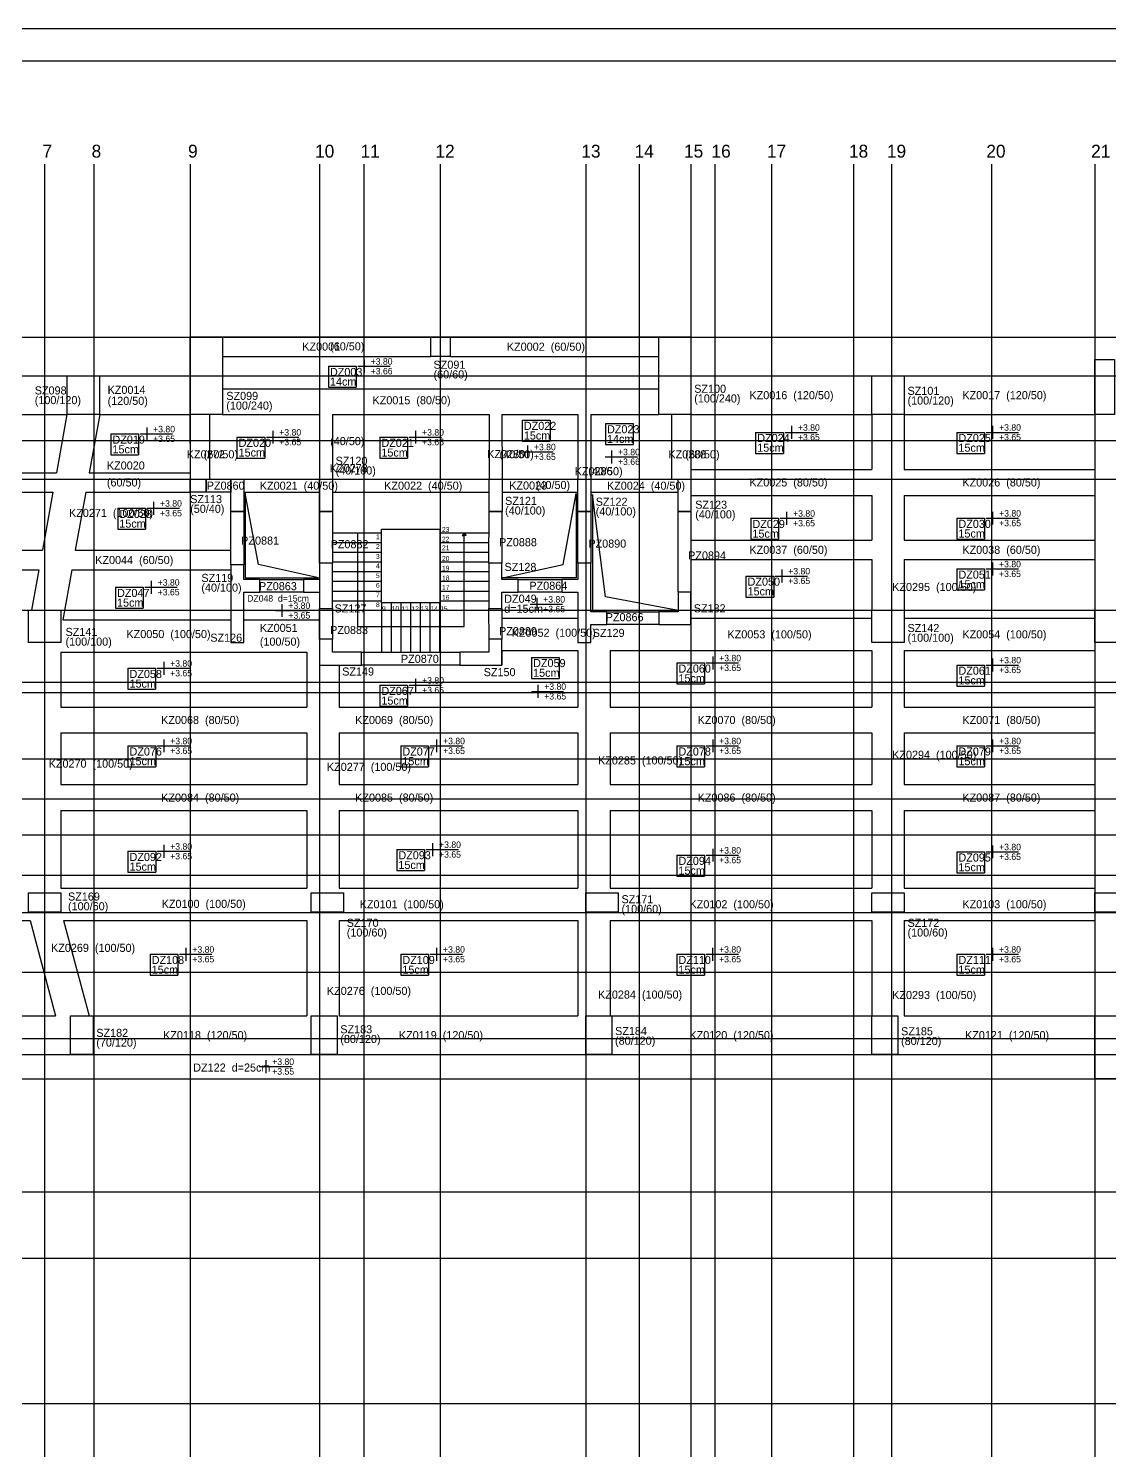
# Model space of a CAD drawing. Header units: millimetres. Extents: x -523454 to -504456, y -75378 to -66578.
# Drawn here: x -519025 to -515679, y -70978 to -66578 of the extents above; entities that cross this region are included whole.
import ezdxf

# ---------------------------------------------------------------- set-up
doc = ezdxf.new("R2010")
doc.units = ezdxf.units.MM
for name, color, linetype in [('KM Aks', 7, 'Continuous'), ('KM Döşeme Markası', 7, 'Continuous'), ('KM Döşeme Şaft', 7, 'Continuous'), ('KM Kesit Simge', 7, 'Continuous'), ('KM Kiriş', 7, 'Continuous'), ('KM Kiriş Markası', 7, 'Continuous'), ('KM Kolon', 7, 'Continuous'), ('KM Kolon Markası', 7, 'Continuous'), ('KM Perde', 7, 'Continuous'), ('KM Perde Markası', 7, 'Continuous'), ('LGP-SLAB2', 7, 'Continuous'), ('REBAR_DET2', 7, 'Continuous'), ('REBAR_DET3', 7, 'Continuous'), ('TABLO', 7, 'Continuous'), ('VM Aks Markası', 7, 'Continuous'), ('VM Kiriş', 7, 'Continuous'), ('VM Merdiven', 7, 'Continuous'), ('VM Merdiven Yazı', 7, 'Continuous')]:
    doc.layers.add(name, color=color, linetype=linetype)

msp = doc.modelspace()

# ---------------------------------------------------------------- linework, layer by layer
at = {"layer": 'KM Aks'}
for p, q in [((-518974.5, -66997.4), (-518974.5, -74152.7)), ((-518822.4, -66997.4), (-518822.4, -74152.7)), ((-518524.5, -66997.4), (-518524.5, -74152.7)), ((-518123.5, -66997.4), (-518123.5, -74152.7)), ((-517987, -66997.4), (-517987, -74152.7)), ((-517751, -66997.4), (-517751, -74152.7)), ((-517299.5, -66997.4), (-517299.5, -74152.7)), ((-517134.5, -66997.4), (-517134.5, -74152.7)), ((-516974.5, -66997.4), (-516974.5, -74152.7)), ((-516901, -66997.4), (-516901, -74152.7)), ((-516725.5, -66997.4), (-516725.5, -74152.7)), ((-516471.5, -66997.4), (-516471.5, -74152.7)), ((-516354.5, -66997.4), (-516354.5, -74152.7)), ((-516044.5, -66997.4), (-516044.5, -74152.7)), ((-515724.5, -66997.4), (-515724.5, -74152.7)), ((-521159.5, -67532.4), (-507288.3, -67532.4)), ((-521159.5, -67652.4), (-507288.3, -67652.4)), ((-521159.5, -67852.4), (-507288.3, -67852.4)), ((-521159.5, -67972.4), (-507288.3, -67972.4)), ((-521159.5, -68377.4), (-507288.3, -68377.4)), ((-521159.5, -68632.4), (-507288.3, -68632.4)), ((-521159.5, -68837.4), (-507288.3, -68837.4)), ((-521159.5, -68961.4), (-507288.3, -68961.4)), ((-521159.5, -69072.4), (-507288.3, -69072.4)), ((-521159.5, -69197.4), (-507288.3, -69197.4)), ((-521159.5, -69312.4), (-507288.3, -69312.4)), ((-521159.5, -69497.4), (-507288.3, -69497.4)), ((-521159.5, -69702.4), (-507288.3, -69702.4)), ((-521159.5, -69752.4), (-507288.3, -69752.4)), ((-521159.5, -69827.4), (-507288.3, -69827.4)), ((-521159.5, -70177.4), (-507288.3, -70177.4)), ((-521159.5, -70382.4), (-507288.3, -70382.4)), ((-521159.5, -70832.4), (-507288.3, -70832.4))]:
    msp.add_line(p, q, dxfattribs=at)
at = {"layer": 'KM Döşeme Şaft'}
for points in [[(-518127.1, -68277.1), (-518313, -68235.9), (-518353.6, -68015.6), (-518353.6, -68277.1)], [(-517558.2, -68277.1), (-517370.3, -68235.8), (-517329.6, -68016.6), (-517329.6, -68277.1)], [(-517019.1, -68377.1), (-517239, -68335.9), (-517279.6, -68019.2), (-517279.6, -68377.1)]]:
    msp.add_lwpolyline(points, close=True, dxfattribs=at)
at = {"layer": 'KM Kesit Simge'}
msp.add_line((-520808.7, -68600.1), (-507720.9, -68600.1), dxfattribs=at)
at = {"layer": 'KM Kiriş'}
for p, q in [((-518424.7, -67532.3), (-517779.6, -67532.3)), ((-517719.6, -67532.3), (-517074.4, -67532.3)), ((-518424.7, -67592.3), (-517779.6, -67592.3)), ((-517719.6, -67592.3), (-517074.4, -67592.3)), ((-519774.5, -67652.3), (-518884.6, -67652.3)), ((-518804.6, -67652.3), (-518524.7, -67652.3)), ((-516974.4, -67652.3), (-516414.6, -67652.3)), ((-516314.6, -67652.3), (-515724.6, -67652.3)), ((-518424.7, -67692.3), (-518083.6, -67692.3)), ((-518123.6, -67692.3), (-517559.4, -67692.3)), ((-517599.4, -67692.3), (-517284.5, -67692.3)), ((-517324.5, -67692.3), (-517074.4, -67692.3)), ((-519774.5, -67772.3), (-518905.4, -67772.3)), ((-518905.4, -67772.3), (-518937.9, -67952.3)), ((-518803.8, -67772.4), (-518836.2, -67952.3)), ((-518804.6, -67772.3), (-518524.7, -67772.3)), ((-518524.7, -67772.4), (-518524.6, -67952.3)), ((-518464.6, -67772.4), (-518464.6, -67972.3)), ((-518424.7, -67772.3), (-518123.6, -67772.3)), ((-518123.6, -67772.3), (-518123.7, -67972.2)), ((-518083.6, -67772.3), (-518083.7, -67972.2)), ((-518083.6, -67772.3), (-517599.4, -67772.3)), ((-517599.4, -67772.3), (-517599.2, -67972.2)), ((-517559.4, -67772.3), (-517324.5, -67772.3)), ((-517559.4, -67772.3), (-517559.2, -67972.2)), ((-517324.5, -67772.3), (-517324.5, -67972.3)), ((-517284.5, -67772.3), (-517074.4, -67772.3)), ((-517284.5, -67772.3), (-517284.5, -67972.3)), ((-517034.5, -67772.4), (-517034.5, -67972.3)), ((-516974.5, -67772.4), (-516974.5, -67942.3)), ((-516974.4, -67772.3), (-516414.6, -67772.3)), ((-516414.6, -67772.4), (-516414.5, -67942.3)), ((-516314.6, -67772.3), (-515724.6, -67772.3)), ((-516314.5, -67772.4), (-516314.5, -67942.3)), ((-515724.6, -67772.4), (-515724.5, -67942.3)), ((-519774.6, -67952.3), (-518937.9, -67952.3)), ((-518836.2, -67952.3), (-518524.6, -67952.3)), ((-518358.6, -67972.3), (-518123.7, -67972.3)), ((-518083.7, -67972.3), (-517599.2, -67972.3)), ((-517559.2, -67972.3), (-517324.5, -67972.3)), ((-517284.5, -67972.3), (-517034.5, -67972.3)), ((-516974.5, -67942.3), (-516414.5, -67942.3)), ((-516314.5, -67942.3), (-515724.5, -67942.3)), ((-519774.6, -68012.3), (-518948.7, -68012.3)), ((-518948.7, -68012.3), (-518981.2, -68192.3)), ((-518847.1, -68012.3), (-518879.6, -68192.3)), ((-518847.1, -68012.3), (-518524.7, -68012.3)), ((-518358.6, -68012.3), (-518123.7, -68012.3)), ((-518083.7, -68012.3), (-517599.2, -68012.3)), ((-517559.2, -68012.3), (-517324.5, -68012.3)), ((-517284.6, -68012.3), (-517014.4, -68012.3)), ((-516974.4, -68022.3), (-516414.5, -68022.3)), ((-516414.5, -68022.3), (-516414.5, -68160.8)), ((-516314.5, -68022.3), (-515724.5, -68022.3)), ((-516314.5, -68022.3), (-516314.5, -68160.8)), ((-515724.5, -68022.3), (-515724.5, -68160.8)), ((-519774.6, -68192.3), (-518981.2, -68192.3)), ((-518879.6, -68192.3), (-518398.6, -68192.3)), ((-516974.5, -68160.8), (-516414.5, -68160.8)), ((-516314.5, -68160.8), (-515724.5, -68160.8)), ((-516974.5, -68220.8), (-516414.5, -68220.8)), ((-516414.5, -68220.8), (-516414.5, -68377.3)), ((-516314.5, -68220.8), (-515724.5, -68220.8)), ((-516314.5, -68220.8), (-516314.5, -68377.3)), ((-515724.5, -68220.8), (-515724.6, -68377.3)), ((-519774.6, -68252.3), (-518992, -68252.3)), ((-518992, -68252.3), (-519014.6, -68377.3)), ((-518890.4, -68252.3), (-518918.4, -68407.3)), ((-518890.4, -68252.3), (-518398.6, -68252.3)), ((-518918.4, -68407.3), (-518398.6, -68407.3)), ((-518358.6, -68407.3), (-518123.6, -68407.3)), ((-517559.4, -68402.3), (-517324.6, -68402.3)), ((-516974.5, -68402.3), (-516414.5, -68402.3)), ((-516314.5, -68402.3), (-515724.6, -68402.3)), ((-518924.6, -68507.3), (-518378.6, -68507.3)), ((-518924.6, -68507.3), (-518924.6, -68677.3)), ((-518378.6, -68507.3), (-518163.6, -68507.3)), ((-518163.6, -68507.3), (-518163.6, -68677.3)), ((-517559.6, -68502.3), (-517324.5, -68502.3)), ((-517559.4, -68502.3), (-517559.4, -68547.3)), ((-517324.5, -68502.3), (-517324.5, -68677.3)), ((-517224.6, -68502.3), (-516414.5, -68502.3)), ((-517224.6, -68502.3), (-517224.6, -68677.3)), ((-516414.5, -68502.3), (-516414.5, -68677.3)), ((-516314.5, -68502.3), (-515724.5, -68502.3)), ((-516314.5, -68502.3), (-516314.5, -68677.3)), ((-515724.5, -68502.3), (-515724.5, -68677.3)), ((-518063.6, -68547.3), (-518063.6, -68677.3)), ((-518924.6, -68677.3), (-518163.6, -68677.3)), ((-518063.6, -68677.3), (-517324.5, -68677.3)), ((-517224.6, -68677.3), (-516414.5, -68677.3)), ((-516314.5, -68677.3), (-515724.5, -68677.3)), ((-518924.6, -68757.3), (-518163.6, -68757.3)), ((-518924.6, -68757.3), (-518924.6, -68917.3)), ((-518163.6, -68757.3), (-518163.6, -68917.3)), ((-518063.6, -68757.3), (-517324.5, -68757.3)), ((-518063.6, -68757.3), (-518063.6, -68917.3)), ((-517324.5, -68757.3), (-517324.5, -68917.3)), ((-517224.6, -68757.3), (-516414.5, -68757.3)), ((-517224.6, -68757.3), (-517224.6, -68917.3)), ((-516414.5, -68757.3), (-516414.5, -68917.3)), ((-516314.5, -68757.3), (-515724.5, -68757.3)), ((-516314.5, -68757.3), (-516314.5, -68917.3)), ((-515724.5, -68757.3), (-515724.5, -68917.3)), ((-518924.6, -68917.3), (-518163.6, -68917.3)), ((-518063.6, -68917.3), (-517324.5, -68917.3)), ((-517224.6, -68917.3), (-516414.5, -68917.3)), ((-516314.5, -68917.3), (-515724.5, -68917.3)), ((-518924.6, -68997.3), (-518163.6, -68997.3)), ((-518924.6, -68997.3), (-518924.6, -69237.3)), ((-518163.6, -68997.3), (-518163.6, -69237.3)), ((-518063.6, -68997.3), (-517324.5, -68997.3)), ((-518063.6, -68997.3), (-518063.6, -69237.3)), ((-517324.5, -68997.3), (-517324.5, -69237.3)), ((-517224.6, -68997.3), (-516414.5, -68997.3)), ((-517224.6, -68997.3), (-517224.6, -69237.3)), ((-516414.5, -68997.3), (-516414.5, -69237.3)), ((-516314.5, -68997.3), (-515724.5, -68997.3)), ((-516314.5, -68997.3), (-516314.5, -69237.3)), ((-515724.5, -68997.3), (-515724.5, -69237.3)), ((-518924.6, -69237.3), (-518163.6, -69237.3)), ((-518063.6, -69237.3), (-517324.5, -69237.3)), ((-517224.6, -69237.3), (-516414.5, -69237.3)), ((-516314.5, -69237.3), (-515724.5, -69237.3)), ((-519774.6, -69337.3), (-519019.6, -69337.3)), ((-519019.6, -69337.3), (-518940.4, -69632.3)), ((-518916.1, -69337.3), (-518163.6, -69337.3)), ((-518916.1, -69337.3), (-518836.9, -69632.3)), ((-518163.6, -69337.3), (-518163.6, -69632.3)), ((-518063.6, -69337.3), (-517324.5, -69337.3)), ((-518063.6, -69337.3), (-518063.6, -69632.3)), ((-517324.5, -69337.3), (-517324.5, -69632.3)), ((-517224.6, -69337.3), (-516414.5, -69337.3)), ((-517224.6, -69337.3), (-517224.6, -69632.3)), ((-516414.5, -69337.3), (-516414.6, -69632.3)), ((-516314.5, -69337.3), (-515724.5, -69337.3)), ((-516314.5, -69337.3), (-516314.5, -69632.3)), ((-515724.5, -69337.3), (-515724.5, -69507.3)), ((-515724.5, -69447.3), (-515724.6, -69632.3)), ((-519774.5, -69632.3), (-518940.4, -69632.3)), ((-518824.6, -69632.3), (-518163.6, -69632.3)), ((-518063.6, -69632.3), (-517324.5, -69632.3)), ((-517219.6, -69632.3), (-516414.6, -69632.3)), ((-516314.5, -69632.3), (-515724.6, -69632.3)), ((-519774.5, -69752.3), (-518894.6, -69752.3)), ((-518824.6, -69752.3), (-518149.6, -69752.3)), ((-518524.6, -69752.3), (-518524.6, -69827.3)), ((-518069.6, -69752.3), (-517299.6, -69752.3)), ((-517219.6, -69752.3), (-516414.6, -69752.3)), ((-516974.5, -69752.3), (-516974.5, -69827.3)), ((-516334.6, -69752.3), (-515724.6, -69752.3)), ((-518524.6, -69827.3), (-516974.5, -69827.3))]:
    msp.add_line(p, q, dxfattribs=at)
at = {"layer": 'KM Kolon'}
for points in [[(-518524.6, -67532.3), (-518424.6, -67532.3), (-518424.6, -67772.3), (-518524.6, -67772.3)], [(-517779.6, -67532.3), (-517719.6, -67532.3), (-517719.6, -67592.3), (-517779.6, -67592.3)], [(-517074.5, -67532.3), (-516974.5, -67532.3), (-516974.5, -67772.3), (-517074.5, -67772.3)], [(-515724.5, -67602.3), (-515664.5, -67602.3), (-515664.5, -67772.3), (-515724.5, -67772.3)], [(-518904.6, -67652.3), (-518804.6, -67652.3), (-518804.6, -67772.3), (-518904.6, -67772.3)], [(-516414.5, -67652.3), (-516314.5, -67652.3), (-516314.5, -67772.3), (-516414.5, -67772.3)], [(-518524.6, -67972.3), (-518474.6, -67972.3), (-518474.6, -68012.3), (-518524.6, -68012.3)], [(-518398.6, -67972.2), (-518358.6, -67972.2), (-518358.6, -68072.2), (-518398.6, -68072.2)], [(-518123.6, -67972.2), (-518083.6, -67972.2), (-518083.6, -68072.2), (-518123.6, -68072.2)], [(-517599.2, -67972.2), (-517559.2, -67972.2), (-517559.2, -68072.2), (-517599.2, -68072.2)], [(-517324.5, -67972.3), (-517284.6, -67972.3), (-517284.6, -68072.3), (-517324.5, -68072.3)], [(-517014.5, -67972.2), (-516974.5, -67972.2), (-516974.5, -68072.2), (-517014.5, -68072.2)], [(-518398.6, -68237.3), (-518398.6, -68477.3), (-518358.6, -68477.3), (-518358.6, -68322.3), (-518308.6, -68322.3), (-518308.6, -68282.3), (-518358.6, -68282.3), (-518358.6, -68237.3)], [(-518173.6, -68282.3), (-518173.6, -68322.3), (-518123.6, -68322.3), (-518123.6, -68372.3), (-518083.6, -68372.3), (-518083.6, -68232.3), (-518123.6, -68232.3), (-518123.6, -68282.3)], [(-517599.6, -68232.3), (-517599.6, -68372.3), (-517559.6, -68372.3), (-517559.6, -68322.3), (-517509.6, -68322.3), (-517509.6, -68282.3), (-517559.6, -68282.3), (-517559.6, -68232.3)], [(-517324.6, -68232.3), (-517324.6, -68282.3), (-517374.6, -68282.3), (-517374.6, -68322.3), (-517324.6, -68322.3), (-517324.6, -68477.3), (-517284.6, -68477.3), (-517284.6, -68422.3), (-517234.6, -68422.3), (-517234.6, -68382.3), (-517284.6, -68382.3), (-517284.6, -68232.3)], [(-516974.5, -68322.3), (-517014.5, -68322.3), (-517014.5, -68382.3), (-517074.5, -68382.3), (-517074.5, -68422.3), (-516974.5, -68422.3)], [(-519024.6, -68377.3), (-518924.6, -68377.3), (-518924.6, -68477.3), (-519024.6, -68477.3)], [(-516414.5, -68377.3), (-516314.5, -68377.3), (-516314.5, -68477.3), (-516414.5, -68477.3)], [(-515724.5, -68377.3), (-515624.5, -68377.3), (-515624.5, -68477.3), (-515724.5, -68477.3)], [(-518123.6, -68467.3), (-518123.6, -68547.3), (-517993.6, -68547.3), (-517993.6, -68507.3), (-518083.6, -68507.3), (-518083.6, -68467.3)], [(-517559.6, -68467.3), (-517599.6, -68467.3), (-517599.6, -68507.3), (-517689.6, -68507.3), (-517689.6, -68547.3), (-517559.6, -68547.3)], [(-519024.6, -69252.3), (-518924.6, -69252.3), (-518924.6, -69312.3), (-519024.6, -69312.3)], [(-518149.6, -69252.3), (-518049.6, -69252.3), (-518049.6, -69312.3), (-518149.6, -69312.3)], [(-517299.5, -69252.3), (-517199.6, -69252.3), (-517199.6, -69312.3), (-517299.5, -69312.3)], [(-516414.5, -69252.3), (-516314.5, -69252.3), (-516314.5, -69312.3), (-516414.5, -69312.3)], [(-515724.5, -69252.3), (-515624.5, -69252.3), (-515624.5, -69312.3), (-515724.5, -69312.3)], [(-518894.6, -69632.3), (-518824.6, -69632.3), (-518824.6, -69752.3), (-518894.6, -69752.3)], [(-518149.6, -69632.3), (-518069.6, -69632.3), (-518069.6, -69752.3), (-518149.6, -69752.3)], [(-517299.5, -69632.3), (-517219.5, -69632.3), (-517219.5, -69752.3), (-517299.5, -69752.3)], [(-516414.5, -69632.3), (-516334.5, -69632.3), (-516334.5, -69752.3), (-516414.5, -69752.3)], [(-515724.5, -69632.3), (-515644.5, -69632.3), (-515644.5, -69827.3), (-515724.5, -69827.3)]]:
    msp.add_lwpolyline(points, close=True, dxfattribs=at)
at = {"layer": 'KM Perde'}
for points in [[(-518474.7, -67972.3), (-518398.6, -67972.3), (-518398.6, -68012.3), (-518474.7, -68012.3)], [(-518358.6, -68072.2), (-518358.6, -68237.3), (-518398.6, -68237.3), (-518398.6, -68072.2)], [(-518083.6, -68072.2), (-518083.6, -68232.3), (-518123.6, -68232.3), (-518123.7, -68072.2)], [(-517559.4, -68072.2), (-517559.6, -68232.3), (-517599.6, -68232.3), (-517599.2, -68072.2)], [(-517284.5, -68072.3), (-517284.6, -68232.3), (-517324.6, -68232.3), (-517324.5, -68072.3)], [(-516974.5, -68072.2), (-516974.5, -68322.3), (-517014.5, -68322.3), (-517014.4, -68072.2)], [(-518308.6, -68282.3), (-518173.6, -68282.3), (-518173.6, -68322.3), (-518308.6, -68322.3)], [(-517509.6, -68282.3), (-517374.6, -68282.3), (-517374.6, -68322.3), (-517509.6, -68322.3)], [(-518083.6, -68372.3), (-518083.6, -68467.3), (-518123.6, -68467.3), (-518123.6, -68372.3)], [(-517559.4, -68372.3), (-517559.4, -68467.3), (-517599.4, -68467.3), (-517599.6, -68372.3)], [(-517234.6, -68382.3), (-517074.5, -68382.3), (-517074.5, -68422.3), (-517234.6, -68422.3)], [(-517993.6, -68507.3), (-517689.6, -68507.3), (-517689.6, -68547.3), (-517993.6, -68547.3)]]:
    msp.add_lwpolyline(points, close=True, dxfattribs=at)
at = {"layer": 'LGP-SLAB2'}
for p, q in [((-518096.6, -67623), (-518010.6, -67623)), ((-518096.6, -67623), (-518096.6, -67688)), ((-518010.6, -67623), (-518010.6, -67688)), ((-518096.6, -67688), (-518010.6, -67688)), ((-517496.7, -67789.7), (-517410.7, -67789.7)), ((-517496.7, -67789.7), (-517496.7, -67854.7)), ((-517410.7, -67789.7), (-517410.7, -67854.7)), ((-517239.4, -67800.2), (-517153.4, -67800.2)), ((-517239.4, -67800.2), (-517239.4, -67865.2)), ((-517153.4, -67800.2), (-517153.4, -67865.2)), ((-518769.6, -67832.3), (-518683.7, -67832.3)), ((-518769.6, -67832.3), (-518769.6, -67897.3)), ((-518683.7, -67832.3), (-518683.7, -67897.3)), ((-518379.3, -67842.3), (-518293.4, -67842.3)), ((-518379.3, -67842.3), (-518379.3, -67907.3)), ((-518293.4, -67842.3), (-518293.4, -67907.3)), ((-517937.5, -67842.3), (-517851.6, -67842.3)), ((-517937.5, -67842.3), (-517937.5, -67907.3)), ((-517851.6, -67842.3), (-517851.6, -67907.3)), ((-516774.5, -67827.3), (-516688.6, -67827.3)), ((-516774.5, -67827.3), (-516774.5, -67892.3)), ((-516688.6, -67827.3), (-516688.6, -67892.3)), ((-516152, -67827.3), (-516066.2, -67827.3)), ((-516152, -67827.3), (-516152, -67892.3)), ((-516066.2, -67827.3), (-516066.2, -67892.3)), ((-517496.7, -67854.7), (-517410.7, -67854.7)), ((-517239.4, -67865.2), (-517153.4, -67865.2)), ((-518769.6, -67897.3), (-518683.7, -67897.3)), ((-518379.3, -67907.3), (-518293.4, -67907.3)), ((-517937.5, -67907.3), (-517851.6, -67907.3)), ((-516774.5, -67892.3), (-516688.6, -67892.3)), ((-516152, -67892.3), (-516066.2, -67892.3)), ((-518748.4, -68062.3), (-518662.4, -68062.3)), ((-518748.4, -68062.3), (-518748.4, -68127.3)), ((-518662.4, -68062.3), (-518662.4, -68127.3)), ((-516789.4, -68093.3), (-516703.5, -68093.3)), ((-516789.4, -68093.3), (-516789.4, -68158.3)), ((-516703.5, -68093.3), (-516703.5, -68158.3)), ((-516152, -68092.9), (-516066.1, -68092.9)), ((-516152, -68092.9), (-516152, -68157.9)), ((-516066.1, -68092.9), (-516066.1, -68157.9)), ((-518748.4, -68127.3), (-518662.4, -68127.3)), ((-516789.4, -68158.3), (-516703.5, -68158.3)), ((-516152, -68157.9), (-516066.1, -68157.9)), ((-516804.4, -68271.8), (-516718.6, -68271.8)), ((-516804.4, -68271.8), (-516804.4, -68336.8)), ((-516718.6, -68271.8), (-516718.6, -68336.8)), ((-516152, -68250), (-516066.3, -68250)), ((-516152, -68250), (-516152, -68315)), ((-516066.3, -68250), (-516066.3, -68315)), ((-518755.5, -68306.7), (-518669.6, -68306.7)), ((-518755.5, -68306.7), (-518755.5, -68371.7)), ((-518669.6, -68306.7), (-518669.6, -68371.7)), ((-516152, -68315), (-516066.3, -68315)), ((-518755.5, -68371.7), (-518669.6, -68371.7)), ((-516804.4, -68336.8), (-516718.6, -68336.8)), ((-517468.1, -68523.7), (-517382.3, -68523.7)), ((-517468.1, -68523.7), (-517468.1, -68588.7)), ((-517382.3, -68523.7), (-517382.3, -68588.7)), ((-517018.3, -68540.7), (-516932.3, -68540.7)), ((-517018.3, -68540.7), (-517018.3, -68605.7)), ((-516932.3, -68540.7), (-516932.3, -68605.7)), ((-516152, -68547.2), (-516066.1, -68547.2)), ((-516152, -68547.2), (-516152, -68612.2)), ((-516066.1, -68547.2), (-516066.1, -68612.2)), ((-518716.8, -68557.3), (-518631, -68557.3)), ((-518716.8, -68557.3), (-518716.8, -68622.3)), ((-518631, -68557.3), (-518631, -68622.3)), ((-517468.1, -68588.7), (-517382.3, -68588.7)), ((-518716.8, -68622.3), (-518631, -68622.3)), ((-517937.5, -68609.8), (-517851.5, -68609.8)), ((-517937.5, -68609.8), (-517937.5, -68674.8)), ((-517851.5, -68609.8), (-517851.5, -68674.8)), ((-517018.3, -68605.7), (-516932.3, -68605.7)), ((-516152, -68612.2), (-516066.1, -68612.2)), ((-517937.5, -68674.8), (-517851.5, -68674.8)), ((-518716.8, -68797.3), (-518630.8, -68797.3)), ((-518716.8, -68797.3), (-518716.8, -68862.3)), ((-518630.8, -68797.3), (-518630.8, -68862.3)), ((-517872.6, -68797.3), (-517786.6, -68797.3)), ((-517872.6, -68797.3), (-517872.6, -68862.3)), ((-517786.6, -68797.3), (-517786.6, -68862.3)), ((-517018.3, -68797.3), (-516932.4, -68797.3)), ((-517018.3, -68797.3), (-517018.3, -68862.3)), ((-516932.4, -68797.3), (-516932.4, -68862.3)), ((-516152, -68797.3), (-516066.1, -68797.3)), ((-516152, -68797.3), (-516152, -68862.3)), ((-516066.1, -68797.3), (-516066.1, -68862.3)), ((-518716.8, -68862.3), (-518630.8, -68862.3)), ((-517872.6, -68862.3), (-517786.6, -68862.3)), ((-517018.3, -68862.3), (-516932.4, -68862.3)), ((-516152, -68862.3), (-516066.1, -68862.3)), ((-518716.8, -69123.6), (-518630.9, -69123.6)), ((-518716.8, -69123.6), (-518716.8, -69188.6)), ((-518630.9, -69123.6), (-518630.9, -69188.6)), ((-517884.9, -69118.2), (-517799, -69118.2)), ((-517884.9, -69118.2), (-517884.9, -69183.2)), ((-517799, -69118.2), (-517799, -69183.2)), ((-517018.3, -69135.6), (-516932.4, -69135.6)), ((-517018.3, -69135.6), (-517018.3, -69200.6)), ((-516932.4, -69135.6), (-516932.4, -69200.6)), ((-516152, -69125.3), (-516066.2, -69125.3)), ((-516152, -69125.3), (-516152, -69190.3)), ((-516066.2, -69125.3), (-516066.2, -69190.3)), ((-518716.8, -69188.6), (-518630.9, -69188.6)), ((-517884.9, -69183.2), (-517799, -69183.2)), ((-517018.3, -69200.6), (-516932.4, -69200.6)), ((-516152, -69190.3), (-516066.2, -69190.3)), ((-518648.2, -69442.3), (-518562.3, -69442.3)), ((-518648.2, -69442.3), (-518648.2, -69507.3)), ((-518562.3, -69442.3), (-518562.3, -69507.3)), ((-517872.6, -69442.3), (-517786.7, -69442.3)), ((-517872.6, -69442.3), (-517872.6, -69507.3)), ((-517786.7, -69442.3), (-517786.7, -69507.3)), ((-517018.3, -69442.3), (-516932.5, -69442.3)), ((-517018.3, -69442.3), (-517018.3, -69507.3)), ((-516932.5, -69442.3), (-516932.5, -69507.3)), ((-516152, -69442.3), (-516066.3, -69442.3)), ((-516152, -69442.3), (-516152, -69507.3)), ((-516066.3, -69442.3), (-516066.3, -69507.3)), ((-518648.2, -69507.3), (-518562.3, -69507.3)), ((-517872.6, -69507.3), (-517786.7, -69507.3)), ((-517018.3, -69507.3), (-516932.5, -69507.3)), ((-516152, -69507.3), (-516066.3, -69507.3))]:
    msp.add_line(p, q, dxfattribs=at)
at = {"layer": 'REBAR_DET2'}
for p, q in [((-518005.6, -67623), (-517905.6, -67623)), ((-517985.6, -67603), (-517985.6, -67643)), ((-518678.7, -67832.3), (-518578.7, -67832.3)), ((-518658.7, -67812.3), (-518658.7, -67852.3)), ((-518288.4, -67842.3), (-518188.4, -67842.3)), ((-518268.4, -67822.3), (-518268.4, -67862.3)), ((-517846.6, -67842.3), (-517746.6, -67842.3)), ((-517826.6, -67822.3), (-517826.6, -67862.3)), ((-516683.6, -67827.3), (-516583.6, -67827.3)), ((-516663.6, -67807.3), (-516663.6, -67847.3)), ((-516061.2, -67827.3), (-515961.2, -67827.3)), ((-516041.2, -67807.3), (-516041.2, -67847.3)), ((-517500.6, -67887.7), (-517400.6, -67887.7)), ((-517480.6, -67867.7), (-517480.6, -67907.7)), ((-517220.3, -67883.2), (-517220.3, -67923.2)), ((-517240.3, -67903.2), (-517140.3, -67903.2)), ((-518657.4, -68062.3), (-518557.4, -68062.3)), ((-518637.4, -68042.3), (-518637.4, -68082.3)), ((-516698.5, -68093.3), (-516598.5, -68093.3)), ((-516678.5, -68073.3), (-516678.5, -68113.3)), ((-516061.1, -68092.9), (-515961.1, -68092.9)), ((-516041.1, -68072.9), (-516041.1, -68112.9)), ((-516041.3, -68230), (-516041.3, -68270)), ((-518644.6, -68286.7), (-518644.6, -68326.7)), ((-516713.6, -68271.8), (-516613.6, -68271.8)), ((-516693.6, -68251.8), (-516693.6, -68291.8)), ((-516061.3, -68250), (-515961.3, -68250)), ((-518664.6, -68306.7), (-518564.6, -68306.7)), ((-518240.2, -68358.6), (-518240.2, -68398.6)), ((-517471.8, -68359.1), (-517371.8, -68359.1)), ((-517451.8, -68339.1), (-517451.8, -68379.1)), ((-518260.2, -68378.6), (-518160.2, -68378.6)), ((-518606, -68537.3), (-518606, -68577.3)), ((-516927.3, -68540.7), (-516827.3, -68540.7)), ((-516907.3, -68520.7), (-516907.3, -68560.7)), ((-516061.1, -68547.2), (-515961.1, -68547.2)), ((-516041.1, -68527.2), (-516041.1, -68567.2)), ((-518626, -68557.3), (-518526, -68557.3)), ((-517826.5, -68589.8), (-517826.5, -68629.8)), ((-517846.5, -68609.8), (-517746.5, -68609.8)), ((-517468.5, -68628.9), (-517368.5, -68628.9)), ((-517448.5, -68608.9), (-517448.5, -68648.9)), ((-518625.8, -68797.3), (-518525.8, -68797.3)), ((-518605.8, -68777.3), (-518605.8, -68817.3)), ((-517781.6, -68797.3), (-517681.6, -68797.3)), ((-517761.6, -68777.3), (-517761.6, -68817.3)), ((-516927.4, -68797.3), (-516827.4, -68797.3)), ((-516907.4, -68777.3), (-516907.4, -68817.3)), ((-516061.1, -68797.3), (-515961.1, -68797.3)), ((-516041.1, -68777.3), (-516041.1, -68817.3)), ((-518625.9, -69123.6), (-518525.9, -69123.6)), ((-518605.9, -69103.6), (-518605.9, -69143.6)), ((-517794, -69118.2), (-517694, -69118.2)), ((-517774, -69098.2), (-517774, -69138.2)), ((-516907.4, -69115.6), (-516907.4, -69155.6)), ((-516041.2, -69105.3), (-516041.2, -69145.3)), ((-516927.4, -69135.6), (-516827.4, -69135.6)), ((-516061.2, -69125.3), (-515961.2, -69125.3)), ((-518537.3, -69422.3), (-518537.3, -69462.3)), ((-517761.7, -69422.3), (-517761.7, -69462.3)), ((-516907.5, -69422.3), (-516907.5, -69462.3)), ((-516041.3, -69422.3), (-516041.3, -69462.3)), ((-518557.3, -69442.3), (-518457.3, -69442.3)), ((-517781.7, -69442.3), (-517681.7, -69442.3)), ((-516927.5, -69442.3), (-516827.5, -69442.3)), ((-516061.3, -69442.3), (-515961.3, -69442.3)), ((-518290.2, -69769.6), (-518290.2, -69809.6)), ((-518310.2, -69789.6), (-518210.2, -69789.6))]:
    msp.add_line(p, q, dxfattribs=at)
at = {"layer": 'TABLO'}
for points in [[(-521453.6, -66577.6), (-504456.1, -66577.6), (-504456.1, -75377.6), (-521453.6, -75377.6)], [(-521353.6, -66677.6), (-504556.1, -66677.6), (-504556.1, -75277.6), (-521353.6, -75277.6)]]:
    msp.add_lwpolyline(points, close=True, dxfattribs=at)
at = {"layer": 'VM Kiriş'}
for p, q in [((-517932.6, -68139.3), (-518083.5, -68139.3)), ((-517600.6, -68139.3), (-517751.5, -68139.3)), ((-517932.6, -68349.3), (-518083.5, -68349.3)), ((-517932.6, -68355.3), (-517932.6, -68507.3)), ((-517752.6, -68355.3), (-517752.6, -68507.3)), ((-517600.6, -68349.3), (-517751.5, -68349.3))]:
    msp.add_line(p, q, dxfattribs=at)
at = {"layer": 'VM Merdiven'}
for p, q in [((-517932.6, -68169.3), (-518083.5, -68169.3)), ((-517932.6, -68199.3), (-518083.5, -68199.3)), ((-517600.6, -68169.3), (-517751.5, -68169.3)), ((-517600.6, -68199.3), (-517751.5, -68199.3)), ((-517932.6, -68229.3), (-518083.5, -68229.3)), ((-517600.6, -68229.3), (-517751.5, -68229.3)), ((-517932.6, -68259.3), (-518083.5, -68259.3)), ((-517600.6, -68259.3), (-517751.5, -68259.3)), ((-517932.6, -68289.3), (-518083.5, -68289.3)), ((-517932.6, -68319.3), (-518083.5, -68319.3)), ((-517600.6, -68289.3), (-517751.5, -68289.3)), ((-517600.6, -68319.3), (-517751.5, -68319.3)), ((-517902.6, -68355.3), (-517902.6, -68507.3)), ((-517872.6, -68355.3), (-517872.6, -68507.3)), ((-517842.6, -68355.3), (-517842.6, -68507.3)), ((-517812.6, -68355.3), (-517812.6, -68507.3)), ((-517782.6, -68355.3), (-517782.6, -68507.3))]:
    msp.add_line(p, q, dxfattribs=at)
for points in [[(-518006.5, -68139.3), (-518006.5, -68428.3), (-517676.5, -68428.3), (-517676, -68139.3)], [(-517676, -68139.3), (-517682.1, -68146.6), (-517676, -68146.6)], [(-517676, -68139.3), (-517670, -68146.6), (-517676, -68146.6)]]:
    msp.add_lwpolyline(points, dxfattribs=at)
msp.add_lwpolyline([(-517932.6, -68127.3), (-517751.5, -68127.3), (-517751.5, -68355.3), (-517932.6, -68355.3)], close=True, dxfattribs=at)

# ---------------------------------------------------------------- texts
at = {"layer": 'KM Döşeme Markası'}
for s, height, p in [('DZ003', 25, (-518091.6, -67653)), ('14cm', 25, (-518091.6, -67683)), ('DZ022', 25, (-517491.7, -67819.7)), ('DZ019', 25, (-518764.6, -67862.3)), ('DZ020', 25, (-518374.3, -67872.3)), ('DZ021', 25, (-517932.5, -67872.3)), ('15cm', 25, (-517491.7, -67849.7)), ('14cm', 25, (-517234.4, -67860.2)), ('DZ023', 25, (-517234.4, -67830.2)), ('DZ024', 25, (-516769.5, -67857.3)), ('DZ025', 25, (-516147, -67857.3)), ('15cm', 25, (-518764.6, -67892.3)), ('15cm', 25, (-518374.3, -67902.3)), ('15cm', 25, (-517932.5, -67902.3)), ('15cm', 25, (-516769.5, -67887.3)), ('15cm', 25, (-516147, -67887.3)), ('DZ028', 25, (-518743.4, -68092.3)), ('15cm', 25, (-518743.4, -68122.3)), ('DZ029', 25, (-516784.4, -68123.3)), ('DZ030', 25, (-516147, -68122.9)), ('15cm', 25, (-516784.4, -68153.3)), ('15cm', 25, (-516147, -68152.9)), ('DZ050', 25, (-516799.4, -68301.8)), ('15cm', 25, (-516147, -68310)), ('DZ051', 25, (-516147, -68280)), ('DZ047', 25, (-518750.5, -68336.7)), ('DZ048  d=15cm', 20, (-518347.7, -68351.1)), ('DZ049', 25, (-517552.4, -68354.6)), ('15cm', 25, (-516799.4, -68331.8)), ('15cm', 25, (-518750.5, -68366.7)), ('d=15cm', 25, (-517552.4, -68385.7)), ('DZ059', 25, (-517463.1, -68553.7)), ('DZ060', 25, (-517013.3, -68570.7)), ('DZ061', 25, (-516147, -68577.2)), ('15cm', 25, (-518711.8, -68617.3)), ('DZ058', 25, (-518711.8, -68587.3)), ('15cm', 25, (-517463.1, -68583.7)), ('15cm', 25, (-517013.3, -68600.7)), ('15cm', 25, (-516147, -68607.2)), ('DZ067', 25, (-517932.5, -68639.8)), ('15cm', 25, (-517932.5, -68669.8)), ('DZ076', 25, (-518711.8, -68827.3)), ('DZ077', 25, (-517867.6, -68827.3)), ('DZ078', 25, (-517013.3, -68827.3)), ('DZ079', 25, (-516147, -68827.3)), ('15cm', 25, (-518711.8, -68857.3)), ('15cm', 25, (-517867.6, -68857.3)), ('15cm', 25, (-517013.3, -68857.3)), ('15cm', 25, (-516147, -68857.3)), ('DZ093', 25, (-517879.9, -69148.2)), ('15cm', 25, (-518711.8, -69183.6)), ('DZ092', 25, (-518711.8, -69153.6)), ('15cm', 25, (-517879.9, -69178.2)), ('DZ094', 25, (-517013.3, -69165.6)), ('15cm', 25, (-516147, -69185.3)), ('DZ095', 25, (-516147, -69155.3)), ('15cm', 25, (-517013.3, -69195.6)), ('DZ108', 25, (-518643.2, -69472.3)), ('DZ109', 25, (-517867.6, -69472.3)), ('DZ110', 25, (-517013.3, -69472.3)), ('DZ111', 25, (-516147, -69472.3)), ('15cm', 25, (-518643.2, -69502.3)), ('15cm', 25, (-517867.6, -69502.3)), ('15cm', 25, (-517013.3, -69502.3)), ('15cm', 25, (-516147, -69502.3)), ('DZ122  d=25cm', 25, (-518514.6, -69805.1))]:
    msp.add_text(s, height=height, dxfattribs=at).set_placement(p)
at = {"layer": 'KM Kiriş Markası'}
for s, p in [('KZ0001', (-518177.3, -67574.4)), ('(60/50)', (-518091, -67573.7)), ('KZ0002  (60/50)', (-517544.2, -67574.8)), ('(120/50)', (-518779.6, -67742.3)), ('KZ0014', (-518779.6, -67708.3)), ('KZ0015  (80/50)', (-517960, -67740.5)), ('KZ0016  (120/50)', (-516793.6, -67724.8)), ('KZ0017  (120/50)', (-516134.9, -67724.8)), ('(40/50)', (-518091, -67866.9)), ('KZ0272', (-518534.6, -67907.8)), ('(60/50)', (-518482.1, -67907.8)), ('KZ0280', (-517604.9, -67907.1)), ('(40/50)', (-517566.8, -67907.6)), ('KZ0288', (-517044.5, -67907.8)), ('(60/50)', (-516992, -67907.8)), ('KZ0020', (-518781.8, -67942.3)), ('KZ0278', (-518092, -67951.1)), ('KZ0286', (-517334.5, -67960)), ('(40/50)', (-517292, -67960)), ('(60/50)', (-518781.8, -67994.8)), ('KZ0021  (40/50)', (-518308.6, -68004.8)), ('KZ0022  (40/50)', (-517923.7, -68004.8)), ('KZ0023', (-517536.9, -68004.2)), ('(40/50)', (-517454.5, -68002.7)), ('KZ0024  (40/50)', (-517234.5, -68004.8)), ('KZ0025  (80/50)', (-516793.6, -67994.8)), ('KZ0026  (80/50)', (-516134.8, -67994.8)), ('KZ0271  (100/50)', (-518899, -68089.1)), ('KZ0037  (60/50)', (-516793.7, -68203.3)), ('KZ0038  (60/50)', (-516134.8, -68203.3)), ('KZ0044  (60/50)', (-518817.9, -68234.8)), ('KZ0295  (100/50)', (-516352, -68318.2)), ('KZ0051', (-518308.6, -68444.8)), ('KZ0050  (100/50)', (-518721.2, -68463.9)), ('(100/50)', (-518308.6, -68487.3)), ('KZ0052  (100/50)', (-517529.3, -68459.8)), ('KZ0053  (100/50)', (-516861.6, -68464.8)), ('KZ0054  (100/50)', (-516134.8, -68464.8)), ('KZ0068  (80/50)', (-518613.9, -68729.8)), ('KZ0069  (80/50)', (-518013.6, -68729.8)), ('KZ0070  (80/50)', (-516954, -68729.8)), ('KZ0071  (80/50)', (-516134.8, -68729.8)), ('KZ0294  (100/50)', (-516352, -68837.3)), ('KZ0270  (100/50)', (-518962, -68864.9)), ('KZ0277  (100/50)', (-518101, -68874.8)), ('KZ0285  (100/50)', (-517262, -68854.9)), ('KZ0084  (80/50)', (-518613.9, -68969.8)), ('KZ0085  (80/50)', (-518013.6, -68969.8)), ('KZ0086  (80/50)', (-516954, -68969.8)), ('KZ0087  (80/50)', (-516134.8, -68969.8)), ('KZ0100  (100/50)', (-518612.3, -69298.6)), ('KZ0101  (100/50)', (-517999.6, -69299.8)), ('KZ0102  (100/50)', (-516979, -69299.8)), ('KZ0103  (100/50)', (-516134.8, -69299.8)), ('KZ0269  (100/50)', (-518954.6, -69434.8)), ('KZ0276  (100/50)', (-518101, -69567.9)), ('KZ0284  (100/50)', (-517262, -69579.3)), ('KZ0293  (100/50)', (-516352, -69580.7)), ('KZ0118  (120/50)', (-518607.9, -69704.8)), ('KZ0119  (120/50)', (-517878.3, -69704.8)), ('KZ0120  (120/50)', (-516979.3, -69704.8)), ('KZ0121  (120/50)', (-516126.6, -69704.8))]:
    msp.add_text(s, height=25, dxfattribs=at).set_placement(p)
at = {"layer": 'KM Kolon Markası'}
for s, p in [('SZ091', (-517771.1, -67630.5)), ('(60/60)', (-517771.1, -67660.5)), ('SZ098', (-519005, -67710.1)), ('(100/120)', (-519005, -67740.1)), ('SZ099', (-518412.4, -67727)), ('SZ100', (-516964.5, -67704.9)), ('(100/240)', (-516964.5, -67734.9)), ('SZ101', (-516304.5, -67711.3)), ('(100/120)', (-516304.5, -67741.3)), ('(100/240)', (-518412.4, -67757)), ('SZ120', (-518074.2, -67927.8)), ('(40/100)', (-518074.2, -67957.8)), ('SZ113', (-518524.1, -68046.4)), ('(50/40)', (-518524.1, -68076.4)), ('SZ121', (-517549.7, -68051.7)), ('(40/100)', (-517549.7, -68081.7)), ('SZ122', (-517269.4, -68054.4)), ('(40/100)', (-517269.4, -68084.4)), ('SZ123', (-516961.4, -68063.6)), ('(40/100)', (-516961.4, -68093.6)), ('SZ128', (-517551.4, -68256.2)), ('SZ119', (-518489.5, -68290.2)), ('(40/100)', (-518489.5, -68320.2)), ('SZ127', (-518077.3, -68384.6)), ('SZ132', (-516966, -68384.2)), ('SZ142', (-516304.5, -68445.2)), ('SZ141', (-518909.8, -68457.3)), ('(100/100)', (-518909.8, -68487.3)), ('SZ126', (-518461.8, -68475.1)), ('SZ129', (-517278.5, -68460.3)), ('(100/100)', (-516304.5, -68475.2)), ('SZ149', (-518053.8, -68579.8)), ('SZ150', (-517616, -68581.7)), ('SZ169', (-518902.1, -69276)), ('(100/60)', (-518902.1, -69306)), ('SZ171', (-517189.5, -69284.3)), ('(100/60)', (-517189.5, -69314.3)), ('SZ170', (-518039.6, -69357.3)), ('SZ172', (-516304.5, -69357.3)), ('(100/60)', (-518039.6, -69387.3)), ('(100/60)', (-516304.5, -69387.3)), ('SZ182', (-518814.6, -69697.8)), ('SZ183', (-518059.6, -69686.7)), ('(80/120)', (-518059.6, -69716.7)), ('SZ184', (-517209.5, -69692)), ('(80/120)', (-517209.5, -69722)), ('SZ185', (-516324.5, -69692.9)), ('(70/120)', (-518814.6, -69727.8)), ('(80/120)', (-516324.5, -69722.9))]:
    msp.add_text(s, height=25, dxfattribs=at).set_placement(p)
at = {"layer": 'KM Perde Markası'}
for s, p in [('PZ0860', (-518472.8, -68004.7)), ('PZ0881 ', (-518366.2, -68174.7)), ('PZ0888 ', (-517568.5, -68179.7)), ('PZ0882 ', (-518089.5, -68185.9)), ('PZ0890 ', (-517292, -68184)), ('PZ0894 ', (-516983.3, -68220.7)), ('PZ0863 ', (-518311.3, -68315.8)), ('PZ0864 ', (-517474.5, -68314.4)), ('PZ0866 ', (-517238.4, -68411.7)), ('PZ0883 ', (-518091, -68451.3)), ('PZ0889 ', (-517568.4, -68455)), ('PZ0870 ', (-517872, -68540.5))]:
    msp.add_text(s, height=25, dxfattribs=at).set_placement(p)
at = {"layer": 'REBAR_DET3'}
for s, p in [('+3.80', (-517965.6, -67618)), ('+3.66', (-517965.6, -67648)), ('+3.80', (-516643.6, -67822.3)), ('+3.80', (-516021.2, -67822.3)), ('+3.80', (-518638.7, -67827.3)), ('+3.65', (-518638.7, -67857.3)), ('+3.80', (-518248.4, -67837.3)), ('+3.65', (-518248.4, -67867.3)), ('+3.80', (-517806.6, -67837.3)), ('+3.65', (-517806.6, -67867.3)), ('+3.65', (-516643.6, -67852.3)), ('+3.65', (-516021.2, -67852.3)), ('+3.80', (-517460.6, -67882.7)), ('+3.80', (-517200.3, -67898.2)), ('+3.65', (-517460.6, -67912.7)), ('+3.66', (-517200.3, -67928.2)), ('+3.80', (-518617.4, -68057.3)), ('+3.65', (-518617.4, -68087.3)), ('+3.80', (-516021.1, -68087.9)), ('+3.80', (-516658.5, -68088.3)), ('+3.65', (-516658.5, -68118.3)), ('+3.65', (-516021.1, -68117.9)), ('+3.80', (-516021.3, -68245)), ('+3.80', (-518624.6, -68301.7)), ('+3.80', (-516673.6, -68266.8)), ('+3.65', (-516673.6, -68296.8)), ('+3.65', (-516021.3, -68275)), ('+3.65', (-518624.6, -68331.7)), ('+3.80', (-518220.2, -68373.6)), ('+3.80', (-517431.8, -68354.1)), ('+3.65', (-517431.8, -68384.1)), ('+3.65', (-518220.2, -68403.6)), ('+3.80', (-518586, -68552.3)), ('+3.80', (-516887.3, -68535.7)), ('+3.65', (-516887.3, -68565.7)), ('+3.80', (-516021.1, -68542.2)), ('+3.65', (-516021.1, -68572.2)), ('+3.65', (-518586, -68582.3)), ('+3.80', (-517806.5, -68604.8)), ('+3.65', (-517806.5, -68634.8)), ('+3.80', (-517428.5, -68623.9)), ('+3.65', (-517428.5, -68653.9)), ('+3.80', (-518585.8, -68792.3)), ('+3.65', (-518585.8, -68822.3)), ('+3.80', (-517741.6, -68792.3)), ('+3.65', (-517741.6, -68822.3)), ('+3.80', (-516887.4, -68792.3)), ('+3.65', (-516887.4, -68822.3)), ('+3.80', (-516021.1, -68792.3)), ('+3.65', (-516021.1, -68822.3)), ('+3.80', (-518585.9, -69118.6)), ('+3.80', (-517754, -69113.2)), ('+3.65', (-517754, -69143.2)), ('+3.80', (-516887.4, -69130.6)), ('+3.80', (-516021.2, -69120.3)), ('+3.65', (-518585.9, -69148.6)), ('+3.65', (-516887.4, -69160.6)), ('+3.65', (-516021.2, -69150.3)), ('+3.80', (-518517.3, -69437.3)), ('+3.80', (-517741.7, -69437.3)), ('+3.80', (-516887.5, -69437.3)), ('+3.80', (-516021.3, -69437.3)), ('+3.65', (-518517.3, -69467.3)), ('+3.65', (-517741.7, -69467.3)), ('+3.65', (-516887.5, -69467.3)), ('+3.65', (-516021.3, -69467.3)), ('+3.80', (-518270.2, -69784.6)), ('+3.55', (-518270.2, -69814.6))]:
    msp.add_text(s, height=20, dxfattribs=at).set_placement(p)
at = {"layer": 'VM Aks Markası'}
for s, p in [('7', (-518981.1, -66977.4)), ('8', (-518829.1, -66977.4)), ('9', (-518530.7, -66977.4)), ('10', (-518137.7, -66977.4)), ('11', (-517997, -66977.4)), ('12', (-517765.2, -66977.4)), ('13', (-517313.7, -66977.4)), ('14', (-517149.2, -66977.4)), ('15', (-516996.1, -66977.4)), ('16', (-516911.1, -66977.4)), ('17', (-516739.7, -66977.4)), ('18', (-516485.7, -66977.4)), ('19', (-516368.3, -66977.4)), ('20', (-516060.7, -66977.4)), ('21', (-515736.4, -66977.4))]:
    msp.add_text(s, height=40, dxfattribs=at).set_placement(p)
at = {"layer": 'VM Merdiven Yazı'}
for s, p in [('1', (-517949.2, -68158.1)), ('23', (-517745.1, -68135.3)), ('22', (-517745.1, -68165.3)), ('2', (-517949.2, -68188.1)), ('21', (-517745.1, -68192.3)), ('4', (-517949.2, -68248.1)), ('3', (-517949.4, -68218.8)), ('20', (-517745.1, -68225.3)), ('19', (-517745.1, -68255.3)), ('5', (-517949.2, -68278.1)), ('18', (-517744.8, -68285.3)), ('6', (-517949.2, -68308.1)), ('7', (-517949.2, -68338.1)), ('17', (-517745.1, -68315.3)), ('16', (-517744.8, -68345.3)), ('8', (-517949.2, -68368.1)), ('9', (-517930.4, -68380.4)), ('10', (-517900.4, -68380.4)), ('11', (-517870.4, -68380.4)), ('12', (-517839.4, -68380.4)), ('13', (-517810.4, -68380.4)), ('14', (-517780.4, -68380.4)), ('15', (-517750.4, -68380.4))]:
    msp.add_text(s, height=15, dxfattribs=at).set_placement(p)

doc.saveas('drawing.dxf')
